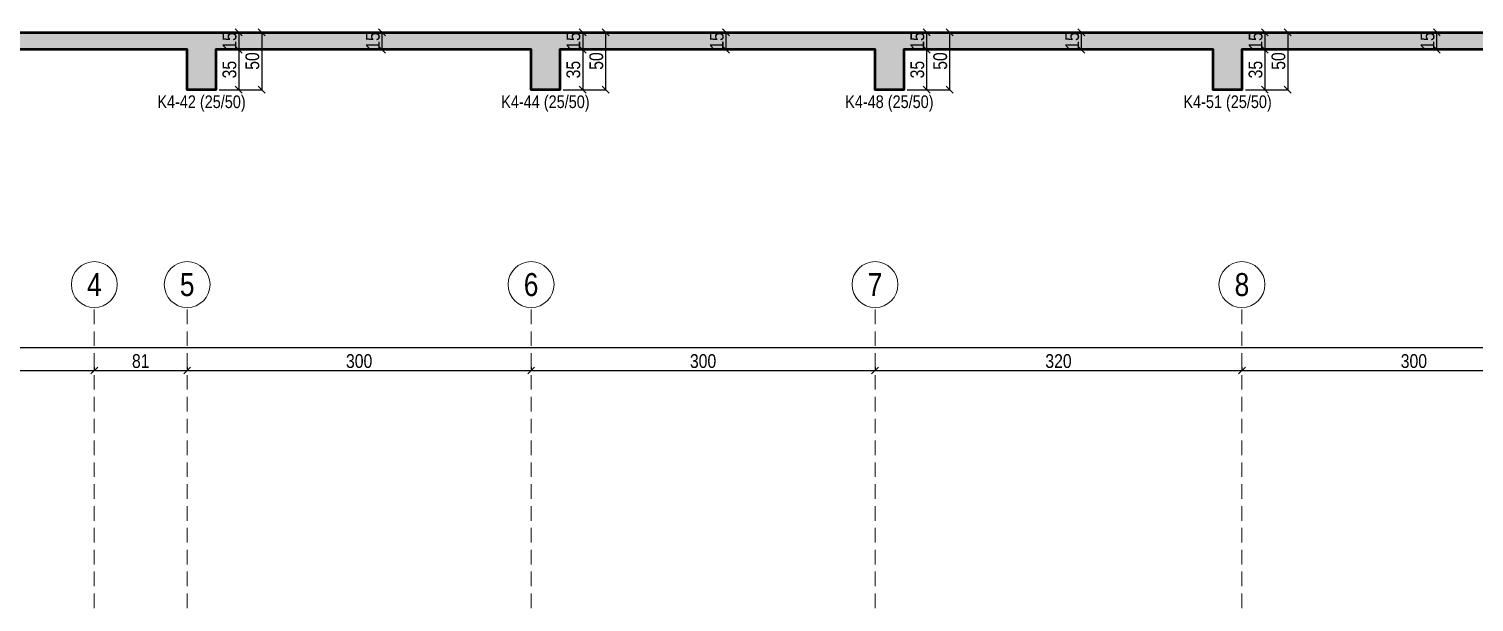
# Model space of a CAD drawing. Header units: millimetres. Extents: x 770 to 6290, y 488 to 2912.
# Drawn here: x 2087 to 3348, y 2390 to 2890 of the extents above; entities that cross this region are included whole.
import ezdxf
from ezdxf.enums import TextEntityAlignment as Align

# ---------------------------------------------------------------- set-up
doc = ezdxf.new("R2010")
doc.units = ezdxf.units.MM
doc.linetypes.add('DASHED', pattern=[19.05, 12.7, -6.35])
for name, color, linetype, lineweight in [('AKS BALONU (BEYKENT)', 7, 'Continuous', 20), ('AKS CIZGISI (BEYKENT)', 252, 'DASHED', 20), ('AKS OLCU (BEYKENT)', 200, 'Continuous', 20), ('AKS YAZISI (BEYKENT)', 3, 'Continuous', 20), ('KESIT CIZGISI (BEYKENT)', 3, 'Continuous', 50), ('KIRIS ISMI (BEYKENT)', 40, 'Continuous', 20), ('OLCU (BEYKENT)', 14, 'Continuous', 20), ('TARAMA (BEYKENT)', 252, 'Continuous', 20)]:
    doc.layers.add(name, color=color, linetype=linetype, lineweight=lineweight)
doc.styles.add('YAZI (BEYKENT)', font='')
doc.styles.get('YAZI (BEYKENT)').set_extended_font_data('Bahnschrift Light Condensed')
doc.dimstyles.new('AKS_OLCU', dxfattribs={"dimtxt": 12, "dimasz": 3, "dimexe": 0.18, "dimexo": 3, "dimgap": 2, "dimtad": 1, "dimdec": 0, "dimrnd": 0.5, "dimzin": 12, "dimdsep": 46, "dimtxsty": 'YAZI (BEYKENT)', "dimtsz": 3, "dimcen": 0.09, "dimclrt": 7, "dimadec": 0, "dimazin": 0, "dimtfac": 1, "dimtdec": 4, "dimtix": 1, "dimtmove": 0, "dimatfit": 3, "dimfxl": 1, "dimtolj": 1, "dimtzin": 0, "dimarcsym": 0})
doc.dimstyles.new('PLAN_OLCU', dxfattribs={"dimtxt": 12, "dimasz": 3, "dimexe": 0.18, "dimexo": 3, "dimgap": 2, "dimtad": 1, "dimdec": 0, "dimrnd": 0.5, "dimzin": 12, "dimdsep": 46, "dimtxsty": 'YAZI (BEYKENT)', "dimtsz": 3, "dimcen": 0.09, "dimclrt": 7, "dimadec": 0, "dimazin": 0, "dimtfac": 1, "dimtdec": 4, "dimtix": 1, "dimtmove": 0, "dimatfit": 3, "dimfxl": 1, "dimtolj": 1, "dimtzin": 0, "dimarcsym": 0})

# ---------------------------------------------------------------- blocks, each defined once
blk = doc.blocks.new('*D180')
at = {"layer": 'AKS OLCU (BEYKENT)', "color": 0, "lineweight": -2, "transparency": 16777216}
for p, q in [((1252.1, 2608.7), (1258.1, 2614.7)), ((1255.1, 2614.7), (1255.1, 2611.9)), ((1255.1, 2611.7), (5990.1, 2611.7)), ((5987.1, 2608.7), (5993.1, 2614.7)), ((5990.1, 2614.7), (5990.1, 2611.9))]:
    blk.add_line(p, q, dxfattribs=at)
at = {"layer": 'DEFPOINTS', "color": 0, "transparency": 16777216}
for p in [(1255.1, 2611.7), (5990.1, 2611.7), (5990.1, 2611.7)]:
    blk.add_point(p, dxfattribs=at)
at = {"layer": 'AKS OLCU (BEYKENT)', "color": 7, "transparency": 16777216, "insert": (3622.6, 2619.9), "char_height": 12, "attachment_point": 5, "style": 'YAZI (BEYKENT)'}
blk.add_mtext('\\A1;4735', dxfattribs=at)
blk = doc.blocks.new('*D183')
at = {"layer": 'AKS OLCU (BEYKENT)', "color": 0, "lineweight": -2, "transparency": 16777216}
for p, q in [((2141.1, 2588.7), (2147.1, 2594.7)), ((2144.1, 2594.7), (2144.1, 2591.9)), ((2144.1, 2591.7), (2225.1, 2591.7)), ((2222.1, 2588.7), (2228.1, 2594.7)), ((2225.1, 2594.7), (2225.1, 2591.9))]:
    blk.add_line(p, q, dxfattribs=at)
at = {"layer": 'DEFPOINTS', "color": 0, "transparency": 16777216}
for p in [(2144.1, 2591.7), (2225.1, 2591.7), (2225.1, 2591.7)]:
    blk.add_point(p, dxfattribs=at)
at = {"layer": 'AKS OLCU (BEYKENT)', "color": 7, "transparency": 16777216, "insert": (2184.6, 2599.9), "char_height": 12, "attachment_point": 5, "style": 'YAZI (BEYKENT)'}
blk.add_mtext('\\A1;81', dxfattribs=at)
blk = doc.blocks.new('*D184')
at = {"layer": 'AKS OLCU (BEYKENT)', "color": 0, "lineweight": -2, "transparency": 16777216}
for p, q in [((2222.1, 2588.7), (2228.1, 2594.7)), ((2225.1, 2594.7), (2225.1, 2591.9)), ((2225.1, 2591.7), (2525.1, 2591.7)), ((2522.1, 2588.7), (2528.1, 2594.7)), ((2525.1, 2594.7), (2525.1, 2591.9))]:
    blk.add_line(p, q, dxfattribs=at)
at = {"layer": 'DEFPOINTS', "color": 0, "transparency": 16777216}
for p in [(2225.1, 2591.7), (2525.1, 2591.7), (2525.1, 2591.7)]:
    blk.add_point(p, dxfattribs=at)
at = {"layer": 'AKS OLCU (BEYKENT)', "color": 7, "transparency": 16777216, "insert": (2375.1, 2599.9), "char_height": 12, "attachment_point": 5, "style": 'YAZI (BEYKENT)'}
blk.add_mtext('\\A1;300', dxfattribs=at)
blk = doc.blocks.new('*D185')
at = {"layer": 'AKS OLCU (BEYKENT)', "color": 0, "lineweight": -2, "transparency": 16777216}
for p, q in [((2522.1, 2588.7), (2528.1, 2594.7)), ((2525.1, 2594.7), (2525.1, 2591.9)), ((2525.1, 2591.7), (2825.1, 2591.7)), ((2822.1, 2588.7), (2828.1, 2594.7)), ((2825.1, 2594.7), (2825.1, 2591.9))]:
    blk.add_line(p, q, dxfattribs=at)
at = {"layer": 'DEFPOINTS', "color": 0, "transparency": 16777216}
for p in [(2525.1, 2591.7), (2825.1, 2591.7), (2825.1, 2591.7)]:
    blk.add_point(p, dxfattribs=at)
at = {"layer": 'AKS OLCU (BEYKENT)', "color": 7, "transparency": 16777216, "insert": (2675.1, 2599.9), "char_height": 12, "attachment_point": 5, "style": 'YAZI (BEYKENT)'}
blk.add_mtext('\\A1;300', dxfattribs=at)
blk = doc.blocks.new('*D186')
at = {"layer": 'AKS OLCU (BEYKENT)', "color": 0, "lineweight": -2, "transparency": 16777216}
for p, q in [((2822.1, 2588.7), (2828.1, 2594.7)), ((2825.1, 2594.7), (2825.1, 2591.9)), ((2825.1, 2591.7), (3145.1, 2591.7)), ((3142.1, 2588.7), (3148.1, 2594.7)), ((3145.1, 2594.7), (3145.1, 2591.9))]:
    blk.add_line(p, q, dxfattribs=at)
at = {"layer": 'DEFPOINTS', "color": 0, "transparency": 16777216}
for p in [(2825.1, 2591.7), (3145.1, 2591.7), (3145.1, 2591.7)]:
    blk.add_point(p, dxfattribs=at)
at = {"layer": 'AKS OLCU (BEYKENT)', "color": 7, "transparency": 16777216, "insert": (2985.1, 2599.9), "char_height": 12, "attachment_point": 5, "style": 'YAZI (BEYKENT)'}
blk.add_mtext('\\A1;320', dxfattribs=at)
blk = doc.blocks.new('*D187')
at = {"layer": 'AKS OLCU (BEYKENT)', "color": 0, "lineweight": -2, "transparency": 16777216}
for p, q in [((3142.1, 2588.7), (3148.1, 2594.7)), ((3145.1, 2594.7), (3145.1, 2591.9)), ((3145.1, 2591.7), (3445.1, 2591.7)), ((3442.1, 2588.7), (3448.1, 2594.7)), ((3445.1, 2594.7), (3445.1, 2591.9))]:
    blk.add_line(p, q, dxfattribs=at)
at = {"layer": 'DEFPOINTS', "color": 0, "transparency": 16777216}
for p in [(3145.1, 2591.7), (3445.1, 2591.7), (3445.1, 2591.7)]:
    blk.add_point(p, dxfattribs=at)
at = {"layer": 'AKS OLCU (BEYKENT)', "color": 7, "transparency": 16777216, "insert": (3295.1, 2599.9), "char_height": 12, "attachment_point": 5, "style": 'YAZI (BEYKENT)'}
blk.add_mtext('\\A1;300', dxfattribs=at)
blk = doc.blocks.new('*D205')
at = {"layer": 'AKS OLCU (BEYKENT)', "color": 0, "lineweight": -2, "transparency": 16777216}
for p, q in [((1882.1, 2588.7), (1888.1, 2594.7)), ((1885.1, 2594.7), (1885.1, 2591.9)), ((1885.1, 2591.7), (2144.1, 2591.7)), ((2141.1, 2588.7), (2147.1, 2594.7)), ((2144.1, 2594.7), (2144.1, 2591.9))]:
    blk.add_line(p, q, dxfattribs=at)
at = {"layer": 'DEFPOINTS', "color": 0, "transparency": 16777216}
for p in [(1885.1, 2591.7), (2144.1, 2591.7), (2144.1, 2591.7)]:
    blk.add_point(p, dxfattribs=at)
at = {"layer": 'AKS OLCU (BEYKENT)', "color": 7, "transparency": 16777216, "insert": (2014.6, 2599.9), "char_height": 12, "attachment_point": 5, "style": 'YAZI (BEYKENT)'}
blk.add_mtext('\\A1;259', dxfattribs=at)
blk = doc.blocks.new('*D135')
at = {"layer": 'DEFPOINTS', "color": 0, "transparency": 16777216}
for p in [(2250.1, 2886.7), (2250.1, 2871.7), (2270.1, 2871.7)]:
    blk.add_point(p, dxfattribs=at)
at = {"layer": 'OLCU (BEYKENT)', "color": 0, "lineweight": -2, "transparency": 16777216}
for p, q in [((2273.1, 2883.7), (2267.1, 2889.7)), ((2253.1, 2886.7), (2270.3, 2886.7)), ((2273.1, 2868.7), (2267.1, 2874.7)), ((2270.1, 2886.7), (2270.1, 2871.7)), ((2253.1, 2871.7), (2270.3, 2871.7))]:
    blk.add_line(p, q, dxfattribs=at)
at = {"layer": 'OLCU (BEYKENT)', "color": 7, "lineweight": 20, "transparency": 16777216, "insert": (2262.1, 2879.2), "char_height": 12, "attachment_point": 5, "rotation": 90, "style": 'YAZI (BEYKENT)'}
blk.add_mtext('\\A1;15', dxfattribs=at)
blk = doc.blocks.new('*D136')
at = {"layer": 'DEFPOINTS', "color": 0, "transparency": 16777216}
for p in [(2250.1, 2871.7), (2250.1, 2836.7), (2270.1, 2836.7)]:
    blk.add_point(p, dxfattribs=at)
at = {"layer": 'OLCU (BEYKENT)', "color": 0, "lineweight": -2, "transparency": 16777216}
for p, q in [((2273.1, 2868.7), (2267.1, 2874.7)), ((2253.1, 2871.7), (2270.3, 2871.7)), ((2270.1, 2871.7), (2270.1, 2836.7)), ((2253.1, 2836.7), (2270.3, 2836.7)), ((2273.1, 2833.7), (2267.1, 2839.7))]:
    blk.add_line(p, q, dxfattribs=at)
at = {"layer": 'OLCU (BEYKENT)', "color": 7, "lineweight": 20, "transparency": 16777216, "insert": (2262, 2854.2), "char_height": 12, "attachment_point": 5, "rotation": 90, "style": 'YAZI (BEYKENT)'}
blk.add_mtext('\\A1;35', dxfattribs=at)
blk = doc.blocks.new('*D137')
at = {"layer": 'DEFPOINTS', "color": 0, "transparency": 16777216}
for p in [(2250.1, 2886.7), (2250.1, 2836.7), (2290.1, 2836.7)]:
    blk.add_point(p, dxfattribs=at)
at = {"layer": 'OLCU (BEYKENT)', "color": 0, "lineweight": -2, "transparency": 16777216}
for p, q in [((2293.1, 2883.7), (2287.1, 2889.7)), ((2253.1, 2886.7), (2290.3, 2886.7)), ((2290.1, 2886.7), (2290.1, 2836.7)), ((2253.1, 2836.7), (2290.3, 2836.7)), ((2293.1, 2833.7), (2287.1, 2839.7))]:
    blk.add_line(p, q, dxfattribs=at)
at = {"layer": 'OLCU (BEYKENT)', "color": 7, "lineweight": 20, "transparency": 16777216, "insert": (2282, 2861.7), "char_height": 12, "attachment_point": 5, "rotation": 90, "style": 'YAZI (BEYKENT)'}
blk.add_mtext('\\A1;50', dxfattribs=at)
blk = doc.blocks.new('*D138')
at = {"layer": 'DEFPOINTS', "color": 0, "transparency": 16777216}
for p in [(2550.1, 2886.7), (2550.1, 2871.7), (2570.1, 2871.7)]:
    blk.add_point(p, dxfattribs=at)
at = {"layer": 'OLCU (BEYKENT)', "color": 0, "lineweight": -2, "transparency": 16777216}
for p, q in [((2573.1, 2883.7), (2567.1, 2889.7)), ((2553.1, 2886.7), (2570.3, 2886.7)), ((2573.1, 2868.7), (2567.1, 2874.7)), ((2570.1, 2886.7), (2570.1, 2871.7)), ((2553.1, 2871.7), (2570.3, 2871.7))]:
    blk.add_line(p, q, dxfattribs=at)
at = {"layer": 'OLCU (BEYKENT)', "color": 7, "lineweight": 20, "transparency": 16777216, "insert": (2562.1, 2879.2), "char_height": 12, "attachment_point": 5, "rotation": 90, "style": 'YAZI (BEYKENT)'}
blk.add_mtext('\\A1;15', dxfattribs=at)
blk = doc.blocks.new('*D139')
at = {"layer": 'DEFPOINTS', "color": 0, "transparency": 16777216}
for p in [(2550.1, 2871.7), (2550.1, 2836.7), (2570.1, 2836.7)]:
    blk.add_point(p, dxfattribs=at)
at = {"layer": 'OLCU (BEYKENT)', "color": 0, "lineweight": -2, "transparency": 16777216}
for p, q in [((2573.1, 2868.7), (2567.1, 2874.7)), ((2553.1, 2871.7), (2570.3, 2871.7)), ((2570.1, 2871.7), (2570.1, 2836.7)), ((2553.1, 2836.7), (2570.3, 2836.7)), ((2573.1, 2833.7), (2567.1, 2839.7))]:
    blk.add_line(p, q, dxfattribs=at)
at = {"layer": 'OLCU (BEYKENT)', "color": 7, "lineweight": 20, "transparency": 16777216, "insert": (2562, 2854.2), "char_height": 12, "attachment_point": 5, "rotation": 90, "style": 'YAZI (BEYKENT)'}
blk.add_mtext('\\A1;35', dxfattribs=at)
blk = doc.blocks.new('*D140')
at = {"layer": 'DEFPOINTS', "color": 0, "transparency": 16777216}
for p in [(2550.1, 2886.7), (2550.1, 2836.7), (2590.1, 2836.7)]:
    blk.add_point(p, dxfattribs=at)
at = {"layer": 'OLCU (BEYKENT)', "color": 0, "lineweight": -2, "transparency": 16777216}
for p, q in [((2593.1, 2883.7), (2587.1, 2889.7)), ((2553.1, 2886.7), (2590.3, 2886.7)), ((2590.1, 2886.7), (2590.1, 2836.7)), ((2553.1, 2836.7), (2590.3, 2836.7)), ((2593.1, 2833.7), (2587.1, 2839.7))]:
    blk.add_line(p, q, dxfattribs=at)
at = {"layer": 'OLCU (BEYKENT)', "color": 7, "lineweight": 20, "transparency": 16777216, "insert": (2582, 2861.7), "char_height": 12, "attachment_point": 5, "rotation": 90, "style": 'YAZI (BEYKENT)'}
blk.add_mtext('\\A1;50', dxfattribs=at)
blk = doc.blocks.new('*D141')
at = {"layer": 'DEFPOINTS', "color": 0, "transparency": 16777216}
for p in [(2850.1, 2886.7), (2850.1, 2871.7), (2870.1, 2871.7)]:
    blk.add_point(p, dxfattribs=at)
at = {"layer": 'OLCU (BEYKENT)', "color": 0, "lineweight": -2, "transparency": 16777216}
for p, q in [((2873.1, 2883.7), (2867.1, 2889.7)), ((2853.1, 2886.7), (2870.3, 2886.7)), ((2873.1, 2868.7), (2867.1, 2874.7)), ((2870.1, 2886.7), (2870.1, 2871.7)), ((2853.1, 2871.7), (2870.3, 2871.7))]:
    blk.add_line(p, q, dxfattribs=at)
at = {"layer": 'OLCU (BEYKENT)', "color": 7, "lineweight": 20, "transparency": 16777216, "insert": (2862.1, 2879.2), "char_height": 12, "attachment_point": 5, "rotation": 90, "style": 'YAZI (BEYKENT)'}
blk.add_mtext('\\A1;15', dxfattribs=at)
blk = doc.blocks.new('*D142')
at = {"layer": 'DEFPOINTS', "color": 0, "transparency": 16777216}
for p in [(2850.1, 2871.7), (2850.1, 2836.7), (2870.1, 2836.7)]:
    blk.add_point(p, dxfattribs=at)
at = {"layer": 'OLCU (BEYKENT)', "color": 0, "lineweight": -2, "transparency": 16777216}
for p, q in [((2873.1, 2868.7), (2867.1, 2874.7)), ((2853.1, 2871.7), (2870.3, 2871.7)), ((2870.1, 2871.7), (2870.1, 2836.7)), ((2853.1, 2836.7), (2870.3, 2836.7)), ((2873.1, 2833.7), (2867.1, 2839.7))]:
    blk.add_line(p, q, dxfattribs=at)
at = {"layer": 'OLCU (BEYKENT)', "color": 7, "lineweight": 20, "transparency": 16777216, "insert": (2862, 2854.2), "char_height": 12, "attachment_point": 5, "rotation": 90, "style": 'YAZI (BEYKENT)'}
blk.add_mtext('\\A1;35', dxfattribs=at)
blk = doc.blocks.new('*D143')
at = {"layer": 'DEFPOINTS', "color": 0, "transparency": 16777216}
for p in [(2850.1, 2886.7), (2850.1, 2836.7), (2890.1, 2836.7)]:
    blk.add_point(p, dxfattribs=at)
at = {"layer": 'OLCU (BEYKENT)', "color": 0, "lineweight": -2, "transparency": 16777216}
for p, q in [((2893.1, 2883.7), (2887.1, 2889.7)), ((2853.1, 2886.7), (2890.3, 2886.7)), ((2890.1, 2886.7), (2890.1, 2836.7)), ((2853.1, 2836.7), (2890.3, 2836.7)), ((2893.1, 2833.7), (2887.1, 2839.7))]:
    blk.add_line(p, q, dxfattribs=at)
at = {"layer": 'OLCU (BEYKENT)', "color": 7, "lineweight": 20, "transparency": 16777216, "insert": (2882, 2861.7), "char_height": 12, "attachment_point": 5, "rotation": 90, "style": 'YAZI (BEYKENT)'}
blk.add_mtext('\\A1;50', dxfattribs=at)
blk = doc.blocks.new('*D144')
at = {"layer": 'DEFPOINTS', "color": 0, "transparency": 16777216}
for p in [(3145.1, 2886.7), (3145.1, 2871.7), (3165.1, 2871.7)]:
    blk.add_point(p, dxfattribs=at)
at = {"layer": 'OLCU (BEYKENT)', "color": 0, "lineweight": -2, "transparency": 16777216}
for p, q in [((3168.1, 2883.7), (3162.1, 2889.7)), ((3148.1, 2886.7), (3165.3, 2886.7)), ((3168.1, 2868.7), (3162.1, 2874.7)), ((3165.1, 2886.7), (3165.1, 2871.7)), ((3148.1, 2871.7), (3165.3, 2871.7))]:
    blk.add_line(p, q, dxfattribs=at)
at = {"layer": 'OLCU (BEYKENT)', "color": 7, "lineweight": 20, "transparency": 16777216, "insert": (3157.1, 2879.2), "char_height": 12, "attachment_point": 5, "rotation": 90, "style": 'YAZI (BEYKENT)'}
blk.add_mtext('\\A1;15', dxfattribs=at)
blk = doc.blocks.new('*D145')
at = {"layer": 'DEFPOINTS', "color": 0, "transparency": 16777216}
for p in [(3145.1, 2871.7), (3145.1, 2836.7), (3165.1, 2836.7)]:
    blk.add_point(p, dxfattribs=at)
at = {"layer": 'OLCU (BEYKENT)', "color": 0, "lineweight": -2, "transparency": 16777216}
for p, q in [((3168.1, 2868.7), (3162.1, 2874.7)), ((3148.1, 2871.7), (3165.3, 2871.7)), ((3165.1, 2871.7), (3165.1, 2836.7)), ((3148.1, 2836.7), (3165.3, 2836.7)), ((3168.1, 2833.7), (3162.1, 2839.7))]:
    blk.add_line(p, q, dxfattribs=at)
at = {"layer": 'OLCU (BEYKENT)', "color": 7, "lineweight": 20, "transparency": 16777216, "insert": (3157, 2854.2), "char_height": 12, "attachment_point": 5, "rotation": 90, "style": 'YAZI (BEYKENT)'}
blk.add_mtext('\\A1;35', dxfattribs=at)
blk = doc.blocks.new('*D146')
at = {"layer": 'DEFPOINTS', "color": 0, "transparency": 16777216}
for p in [(3145.1, 2886.7), (3145.1, 2836.7), (3185.1, 2836.7)]:
    blk.add_point(p, dxfattribs=at)
at = {"layer": 'OLCU (BEYKENT)', "color": 0, "lineweight": -2, "transparency": 16777216}
for p, q in [((3188.1, 2883.7), (3182.1, 2889.7)), ((3148.1, 2886.7), (3185.3, 2886.7)), ((3185.1, 2886.7), (3185.1, 2836.7)), ((3148.1, 2836.7), (3185.3, 2836.7)), ((3188.1, 2833.7), (3182.1, 2839.7))]:
    blk.add_line(p, q, dxfattribs=at)
at = {"layer": 'OLCU (BEYKENT)', "color": 7, "lineweight": 20, "transparency": 16777216, "insert": (3177, 2861.7), "char_height": 12, "attachment_point": 5, "rotation": 90, "style": 'YAZI (BEYKENT)'}
blk.add_mtext('\\A1;50', dxfattribs=at)
blk = doc.blocks.new('*D171')
at = {"layer": 'DEFPOINTS', "color": 0, "transparency": 16777216}
for p in [(2675.1, 2886.7), (2695.1, 2886.7), (2675.1, 2871.7)]:
    blk.add_point(p, dxfattribs=at)
at = {"layer": 'OLCU (BEYKENT)', "color": 0, "lineweight": -2, "transparency": 16777216}
for p, q in [((2698.1, 2883.7), (2692.1, 2889.7)), ((2678.1, 2886.7), (2695.3, 2886.7)), ((2698.1, 2868.7), (2692.1, 2874.7)), ((2695.1, 2871.7), (2695.1, 2886.7)), ((2678.1, 2871.7), (2695.3, 2871.7))]:
    blk.add_line(p, q, dxfattribs=at)
at = {"layer": 'OLCU (BEYKENT)', "color": 7, "lineweight": 20, "transparency": 16777216, "insert": (2687.1, 2879.2), "char_height": 12, "attachment_point": 5, "rotation": 90, "style": 'YAZI (BEYKENT)'}
blk.add_mtext('\\A1;15', dxfattribs=at)
blk = doc.blocks.new('*D172')
at = {"layer": 'DEFPOINTS', "color": 0, "transparency": 16777216}
for p in [(2985.1, 2886.7), (3005.1, 2886.7), (2985.1, 2871.7)]:
    blk.add_point(p, dxfattribs=at)
at = {"layer": 'OLCU (BEYKENT)', "color": 0, "lineweight": -2, "transparency": 16777216}
for p, q in [((3008.1, 2883.7), (3002.1, 2889.7)), ((2988.1, 2886.7), (3005.3, 2886.7)), ((3008.1, 2868.7), (3002.1, 2874.7)), ((3005.1, 2871.7), (3005.1, 2886.7)), ((2988.1, 2871.7), (3005.3, 2871.7))]:
    blk.add_line(p, q, dxfattribs=at)
at = {"layer": 'OLCU (BEYKENT)', "color": 7, "lineweight": 20, "transparency": 16777216, "insert": (2997.1, 2879.2), "char_height": 12, "attachment_point": 5, "rotation": 90, "style": 'YAZI (BEYKENT)'}
blk.add_mtext('\\A1;15', dxfattribs=at)
blk = doc.blocks.new('*D174')
at = {"layer": 'DEFPOINTS', "color": 0, "transparency": 16777216}
for p in [(2375.1, 2886.7), (2395.1, 2886.7), (2375.1, 2871.7)]:
    blk.add_point(p, dxfattribs=at)
at = {"layer": 'OLCU (BEYKENT)', "color": 0, "lineweight": -2, "transparency": 16777216}
for p, q in [((2398.1, 2883.7), (2392.1, 2889.7)), ((2378.1, 2886.7), (2395.3, 2886.7)), ((2398.1, 2868.7), (2392.1, 2874.7)), ((2395.1, 2871.7), (2395.1, 2886.7)), ((2378.1, 2871.7), (2395.3, 2871.7))]:
    blk.add_line(p, q, dxfattribs=at)
at = {"layer": 'OLCU (BEYKENT)', "color": 7, "lineweight": 20, "transparency": 16777216, "insert": (2387.1, 2879.2), "char_height": 12, "attachment_point": 5, "rotation": 90, "style": 'YAZI (BEYKENT)'}
blk.add_mtext('\\A1;15', dxfattribs=at)
blk = doc.blocks.new('*D175')
at = {"layer": 'DEFPOINTS', "color": 0, "transparency": 16777216}
for p in [(3295.1, 2886.7), (3315.1, 2886.7), (3295.1, 2871.7)]:
    blk.add_point(p, dxfattribs=at)
at = {"layer": 'OLCU (BEYKENT)', "color": 0, "lineweight": -2, "transparency": 16777216}
for p, q in [((3318.1, 2883.7), (3312.1, 2889.7)), ((3298.1, 2886.7), (3315.3, 2886.7)), ((3318.1, 2868.7), (3312.1, 2874.7)), ((3315.1, 2871.7), (3315.1, 2886.7)), ((3298.1, 2871.7), (3315.3, 2871.7))]:
    blk.add_line(p, q, dxfattribs=at)
at = {"layer": 'OLCU (BEYKENT)', "color": 7, "lineweight": 20, "transparency": 16777216, "insert": (3307.1, 2879.2), "char_height": 12, "attachment_point": 5, "rotation": 90, "style": 'YAZI (BEYKENT)'}
blk.add_mtext('\\A1;15', dxfattribs=at)

msp = doc.modelspace()

# ---------------------------------------------------------------- hatches: boundary and pattern name
at = {"layer": 'TARAMA (BEYKENT)'}
h = msp.add_hatch(dxfattribs=at)
h.set_pattern_fill('ANSI33', color=256, style=0)
h.set_pattern_definition([(45, (-179609.8626, -11068.8414), (-4.49012806, 4.49012806), []), (45, (-179605.3725, -11068.8414), (-4.49012806, 4.49012806), [3.175, -1.5875])])
h.paths.add_polyline_path([(1255.1, 2886.7), (5990.1, 2886.7), (5990.1, 2836.7), (5965.1, 2836.7), (5965.1, 2871.7), (5595.1, 2871.7), (5595.1, 2836.7), (5565.1, 2836.7), (5565.1, 2871.7), (5015.1, 2871.7), (5015.1, 2836.7), (4990.1, 2836.7), (4990.1, 2871.7), (4720.1, 2871.7), (4720.1, 2836.7), (4695.1, 2836.7), (4695.1, 2871.7), (4425.1, 2871.7), (4425.1, 2836.7), (4400.1, 2836.7), (4400.1, 2871.7), (4020.1, 2871.7), (4020.1, 2836.7), (3990.1, 2836.7), (3990.1, 2871.7), (3445.1, 2871.7), (3445.1, 2836.7), (3420.1, 2836.7), (3420.1, 2871.7), (3145.1, 2871.7), (3145.1, 2836.7), (3120.1, 2836.7), (3120.1, 2871.7), (2850.1, 2871.7), (2850.1, 2836.7), (2825.1, 2836.7), (2825.1, 2871.7), (2550.1, 2871.7), (2550.1, 2836.7), (2525.1, 2836.7), (2525.1, 2871.7), (2250.1, 2871.7), (2250.1, 2836.7), (2225.1, 2836.7), (2225.1, 2871.7), (1680.1, 2871.7), (1680.1, 2836.7), (1650.1, 2836.7), (1650.1, 2871.7), (1280.1, 2871.7), (1280.1, 2836.7), (1255.1, 2836.7)])

# ---------------------------------------------------------------- linework, layer by layer
at = {"layer": 'AKS BALONU (BEYKENT)'}
for centre in [(2144.1, 2666.7), (2225.1, 2666.7), (2525.1, 2666.7), (2825.1, 2666.7), (3145.1, 2666.7)]:
    msp.add_circle(centre, 20, dxfattribs=at)
at = {"layer": 'AKS CIZGISI (BEYKENT)'}
for p, q in [((2144.1, 536.7), (2144.1, 2646.7)), ((2225.1, 536.7), (2225.1, 2646.7)), ((2525.1, 536.7), (2525.1, 2646.7)), ((2825.1, 536.7), (2825.1, 2646.7)), ((3145.1, 536.7), (3145.1, 2646.7))]:
    msp.add_line(p, q, dxfattribs=at)
at = {"layer": 'KESIT CIZGISI (BEYKENT)'}
for points in [[(1255.1, 2886.7), (5990.1, 2886.7)], [(3420.1, 2871.7), (3145.1, 2871.7), (3145.1, 2836.7), (3120.1, 2836.7), (3120.1, 2871.7), (2850.1, 2871.7), (2850.1, 2836.7), (2825.1, 2836.7), (2825.1, 2871.7), (2550.1, 2871.7), (2550.1, 2836.7), (2525.1, 2836.7), (2525.1, 2871.7), (2250.1, 2871.7), (2250.1, 2836.7), (2225.1, 2836.7), (2225.1, 2871.7), (1680.1, 2871.7)]]:
    msp.add_lwpolyline(points, dxfattribs=at)

# ---------------------------------------------------------------- texts
at = {"layer": 'AKS YAZISI (BEYKENT)', "style": 'YAZI (BEYKENT)'}
for s, p in [('4', (2144.1, 2666.7)), ('5', (2225.1, 2666.7)), ('6', (2525.1, 2666.7)), ('7', (2825.1, 2666.7)), ('8', (3145.1, 2666.7))]:
    msp.add_text(s, height=20, dxfattribs=at).set_placement(p, align=Align.MIDDLE_CENTER)
at = {"layer": 'KIRIS ISMI (BEYKENT)', "style": 'YAZI (BEYKENT)'}
for s, p in [('K4-42 (25/50)', (2237.6, 2831.7)), ('K4-44 (25/50)', (2537.6, 2831.7)), ('K4-48 (25/50)', (2837.6, 2831.7)), ('K4-51 (25/50)', (3132.6, 2831.7))]:
    msp.add_text(s, height=11, dxfattribs=at).set_placement(p, align=Align.TOP_CENTER)

# ---------------------------------------------------------------- dimensions: what is measured, and where the dimension line sits
at = {"layer": 'AKS OLCU (BEYKENT)'}
for p1, p2, picture, middle in [((1255.1, 2611.7), (5990.1, 2611.7), '*D180', (3622.6, 2619.9)), ((2144.1, 2591.7), (2225.1, 2591.7), '*D183', (2184.6, 2599.9)), ((2225.1, 2591.7), (2525.1, 2591.7), '*D184', (2375.1, 2599.9)), ((2525.1, 2591.7), (2825.1, 2591.7), '*D185', (2675.1, 2599.9)), ((2825.1, 2591.7), (3145.1, 2591.7), '*D186', (2985.1, 2599.9)), ((3145.1, 2591.7), (3445.1, 2591.7), '*D187', (3295.1, 2599.9))]:
    dim = msp.add_aligned_dim(p1=p1, p2=p2, distance=0, dimstyle='AKS_OLCU', dxfattribs=at)
    dim.commit()
    dim.dimension.update_dxf_attribs({"geometry": picture, "text_midpoint": middle})
dim = msp.add_linear_dim(base=(2144.1, 2591.7), p1=(1885.1, 2591.7), p2=(2144.1, 2591.7), angle=180, dimstyle='AKS_OLCU', override={"dimtmove": 1}, dxfattribs=at)
dim.commit()
dim.dimension.update_dxf_attribs({"geometry": '*D205', "text_midpoint": (2014.6, 2599.9)})
at = {"layer": 'OLCU (BEYKENT)', "lineweight": 20}
for p1, p2, distance, picture, middle in [((2250.1, 2886.7), (2250.1, 2871.7), 20, '*D135', (2262.1, 2879.2)), ((2250.1, 2886.7), (2250.1, 2836.7), 40, '*D137', (2282, 2861.7)), ((2375.1, 2871.7), (2375.1, 2886.7), -20, '*D174', (2387.1, 2879.2)), ((2550.1, 2886.7), (2550.1, 2871.7), 20, '*D138', (2562.1, 2879.2)), ((2550.1, 2886.7), (2550.1, 2836.7), 40, '*D140', (2582, 2861.7)), ((2675.1, 2871.7), (2675.1, 2886.7), -20, '*D171', (2687.1, 2879.2)), ((2850.1, 2886.7), (2850.1, 2871.7), 20, '*D141', (2862.1, 2879.2)), ((2850.1, 2886.7), (2850.1, 2836.7), 40, '*D143', (2882, 2861.7)), ((2985.1, 2871.7), (2985.1, 2886.7), -20, '*D172', (2997.1, 2879.2)), ((3145.1, 2886.7), (3145.1, 2871.7), 20, '*D144', (3157.1, 2879.2)), ((3145.1, 2886.7), (3145.1, 2836.7), 40, '*D146', (3177, 2861.7)), ((3295.1, 2871.7), (3295.1, 2886.7), -20, '*D175', (3307.1, 2879.2)), ((2250.1, 2871.7), (2250.1, 2836.7), 20, '*D136', (2262, 2854.2)), ((2550.1, 2871.7), (2550.1, 2836.7), 20, '*D139', (2562, 2854.2)), ((2850.1, 2871.7), (2850.1, 2836.7), 20, '*D142', (2862, 2854.2)), ((3145.1, 2871.7), (3145.1, 2836.7), 20, '*D145', (3157, 2854.2))]:
    dim = msp.add_aligned_dim(p1=p1, p2=p2, distance=distance, dimstyle='PLAN_OLCU', dxfattribs=at)
    dim.commit()
    dim.dimension.update_dxf_attribs({"geometry": picture, "text_midpoint": middle})

doc.saveas('drawing.dxf')
